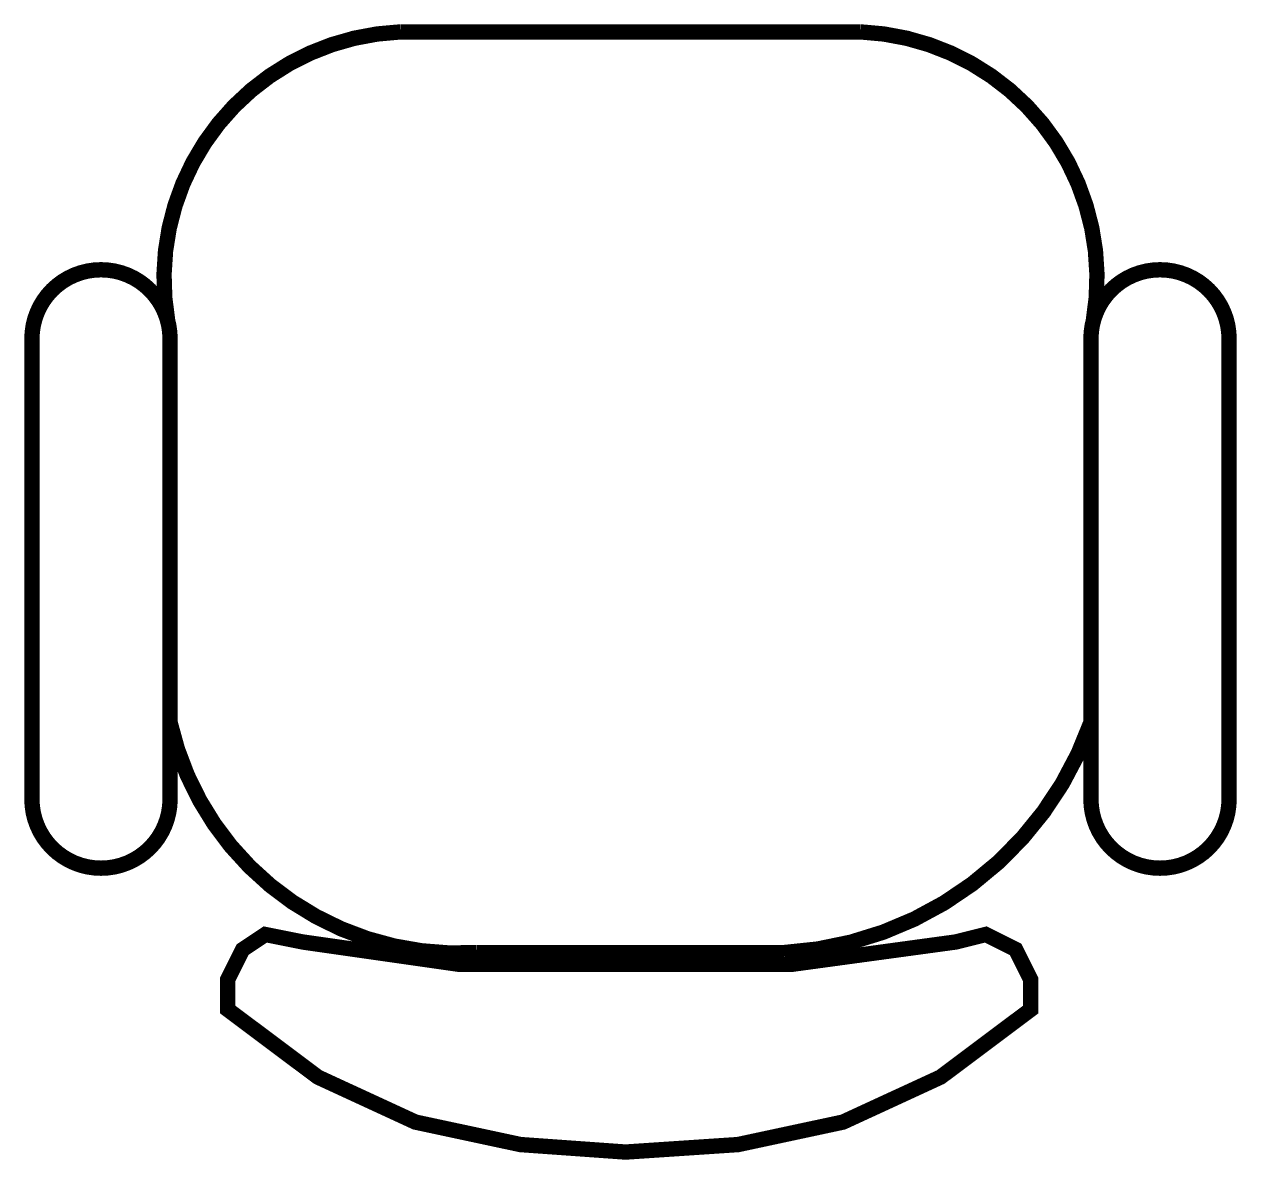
# Model space of a CAD drawing. Extents: x -3.95 to 3.95, y -4.35 to 3.05.
import ezdxf

# ---------------------------------------------------------------- set-up
doc = ezdxf.new("R2010")
doc.units = 0
doc.header["$MEASUREMENT"] = 0
doc.layers.get('0').update_dxf_attribs({"linetype": 'CONTINUOUS'})

msp = doc.modelspace()

# ---------------------------------------------------------------- linework, layer by layer
at = {"const_width": 0.1}
for points in [[(-3.0158, 1.1183, -0.452568), (-1.5, 3), (-1.5, 3), (1.5, 3, -0.452568), (3.0158, 1.1183)], [(-3.9, 1), (-3.9, 1), (-3.9, -2, 1), (-3, -2, -1), (-3, -2), (-3, 1, 1), (-3.9, 1)], [(3, 1), (3, 1), (3, -2, 1), (3.9, -2, -1), (3.9, -2), (3.9, 1, 1), (3, 1)], [(3, -1.5, -0.302457), (1, -3), (1, -3), (-1, -3, -0.368187), (-3, -1.5)]]:
    msp.add_lwpolyline(points, format="xyb", dxfattribs=at)
msp.add_lwpolyline([(-0.0328, -3.0776), (-1.1085, -3.0776), (-2.1353, -2.9309), (-2.3798, -2.882), (-2.5265, -2.9798), (-2.6243, -3.1754), (-2.6243, -3.371), (-2.0375, -3.811), (-1.4019, -4.1044), (-0.7173, -4.2511), (-0.0328, -4.3), (0.7007, -4.2511), (1.3852, -4.1044), (2.0209, -3.811), (2.6076, -3.371), (2.6076, -3.1754), (2.5098, -2.9798), (2.3143, -2.882), (2.1187, -2.9309), (1.043, -3.0776), (-0.0328, -3.0776), (-0.0328, -3.0776)], dxfattribs=at)

doc.saveas('drawing.dxf')
